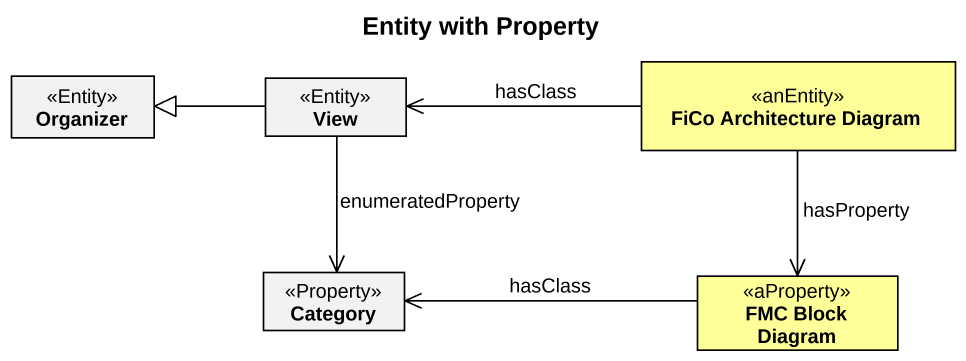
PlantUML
@startuml
title Entity with Property
hide circle
hide empty members
class "FiCo Architecture Diagram" as FiCo_Architecture_Diagram <<anEntity>> #FFFF99
class Organizer <<Entity>>
class View <<Entity>>
class Category <<Property>>
class "FMC Block Diagram" as FMC_Block_Diagram <<aProperty>> #FFFF99
FiCo_Architecture_Diagram -left-> View : hasClass
FiCo_Architecture_Diagram --> FMC_Block_Diagram : hasProperty
View -left-|> Organizer
View --> Category : enumeratedProperty
FMC_Block_Diagram -left-> Category : hasClass
@enduml
